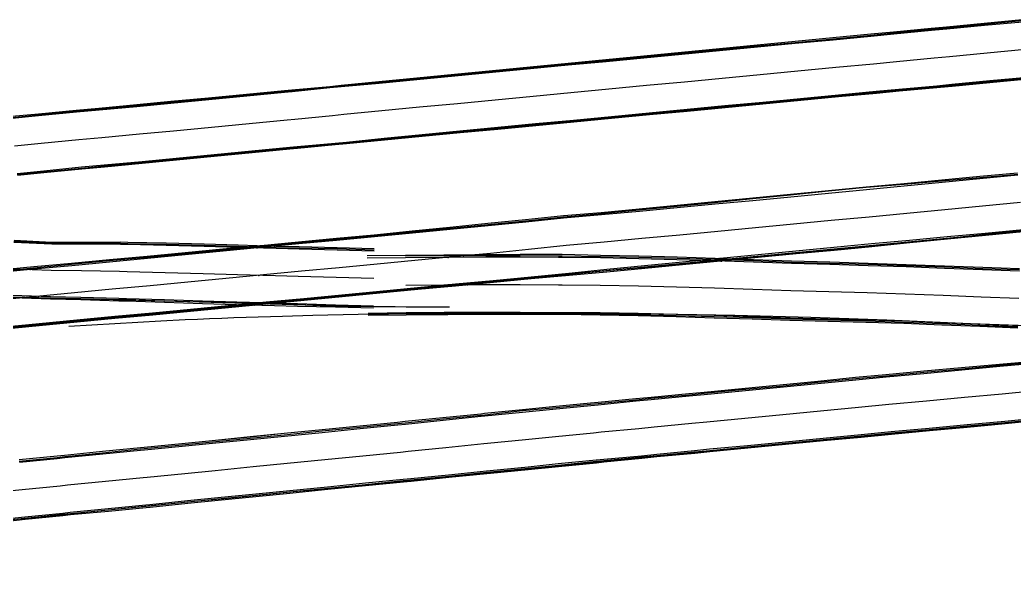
# Model space of a CAD drawing. Header units: metres. Extents: x 263353.8 to 263441.3, y 151065.1 to 151095.4.
# Drawn here: x 263389.59 to 263415.75, y 151066.74 to 151081.23 of the extents above; entities that cross this region are included whole.
import ezdxf

# ---------------------------------------------------------------- set-up
doc = ezdxf.new("R2010")
doc.units = ezdxf.units.M
for name, color, linetype in [('_BRK_INT', 1, 'Continuous'), ('_HARC', 251, 'Continuous'), ('_HTAN', 251, 'Continuous'), ('LIEDGE', 12, 'Continuous'), ('LIRAIL', 12, 'Continuous'), ('LOEDGE', 12, 'Continuous'), ('LORAIL', 12, 'Continuous'), ('LTOP', 12, 'Continuous'), ('RCL', 12, 'Continuous'), ('RIEDGE', 92, 'Continuous'), ('RIRAIL', 92, 'Continuous'), ('ROEDGE', 92, 'Continuous'), ('RORAIL', 92, 'Continuous'), ('RTOP', 92, 'Continuous')]:
    doc.layers.add(name, color=color, linetype=linetype)

msp = doc.modelspace()

# ---------------------------------------------------------------- linework, layer by layer
at = {"layer": '_BRK_INT'}
for p in [(263395.433, 151075.238, 256.324), (263395.434, 151075.238, 256.324), (263395.612, 151075.233, 256.324), (263395.627, 151075.256, 256.331), (263395.628, 151075.256, 256.331), (263395.798, 151075.251, 256.33), (263395.83, 151075.227, 256.324), (263395.831, 151075.227, 256.324), (263395.91, 151075.283, 256.33), (263395.911, 151075.283, 256.327), (263395.911, 151075.283, 256.33), (263395.912, 151075.283, 256.327), (263396.009, 151075.244, 256.33), (263396.01, 151075.244, 256.33), (263396.079, 151075.277, 256.327), (263396.079, 151075.277, 256.329), (263396.289, 151075.271, 256.327), (263396.289, 151075.271, 256.328), (263396.289, 151075.271, 256.328), (263396.29, 151075.271, 256.327), (263396.297, 151075.27, 256.328), (263401.567, 151075.045, 256.335), (263401.569, 151075.045, 256.33), (263400.861, 151074.978, 256.321), (263400.862, 151074.978, 256.335), (263401.265, 151075.017, 256.335), (263407.487, 151074.897, 256.323), (263407.488, 151074.897, 256.323), (263407.488, 151074.897, 256.336), (263407.489, 151074.897, 256.336), (263407.747, 151074.922, 256.336), (263407.747, 151074.922, 256.336), (263407.862, 151074.886, 256.323), (263407.862, 151074.886, 256.336), (263407.987, 151074.945, 256.336), (263407.988, 151074.945, 256.323), (263407.988, 151074.945, 256.336), (263407.989, 151074.945, 256.323), (263408.045, 151074.88, 256.323), (263408.046, 151074.88, 256.323), (263408.119, 151074.91, 256.337), (263408.298, 151074.904, 256.337), (263408.357, 151074.932, 256.337), (263408.358, 151074.932, 256.323), (263408.53, 151074.926, 256.324), (263408.53, 151074.926, 256.337), (263408.71, 151074.92, 256.331), (263389.624, 151074.663, 256.342), (263389.867, 151074.655, 256.343), (263389.868, 151074.655, 256.343), (263395.882, 151074.505, 256.33), (263401.111, 151074.252, 256.333), (263401.363, 151074.253, 256.334), (263401.364, 151074.253, 256.334), (263400.863, 151074.251, 256.332), (263400.864, 151074.251, 256.332), (263389.784, 151073.923, 256.35), (263390.082, 151073.952, 256.338), (263390.082, 151073.952, 256.35), (263395.705, 151073.762, 256.336), (263395.706, 151073.762, 256.336), (263395.933, 151073.783, 256.336), (263395.934, 151073.783, 256.325), (263395.934, 151073.783, 256.336), (263395.935, 151073.783, 256.325), (263395.956, 151073.755, 256.336), (263396.114, 151073.751, 256.336), (263396.115, 151073.751, 256.336), (263396.175, 151073.777, 256.335), (263396.176, 151073.777, 256.326), (263396.331, 151073.772, 256.335), (263396.332, 151073.772, 256.326), (263396.332, 151073.772, 256.335), (263396.333, 151073.772, 256.326), (263395.356, 151073.729, 256.322), (263395.357, 151073.729, 256.322), (263395.357, 151073.729, 256.337), (263395.358, 151073.729, 256.337), (263395.607, 151073.722, 256.336), (263395.607, 151073.721, 256.324), (263395.759, 151073.717, 256.325), (263395.759, 151073.717, 256.325), (263395.759, 151073.717, 256.336), (263395.76, 151073.717, 256.336)]:
    msp.add_point(p, dxfattribs=at)
at = {"layer": '_HARC'}
for points in [[(263393.383, 151073.824, 256.342), (263392.384, 151073.851, 256.343), (263391.384, 151073.879, 256.343), (263390.385, 151073.906, 256.344), (263389.385, 151073.934, 256.344), (263388.385, 151073.962, 256.345), (263387.386, 151073.991, 256.345), (263386.386, 151074.019, 256.346), (263385.387, 151074.048, 256.346), (263384.387, 151074.077, 256.347), (263383.387, 151074.106, 256.347), (263382.388, 151074.135, 256.348), (263381.388, 151074.165, 256.348), (263379.956, 151074.208, 256.349)], [(263400.487, 151073.499, 256.34), (263400.089, 151073.496, 256.34), (263399.69, 151073.492, 256.34), (263399.292, 151073.487, 256.34), (263398.893, 151073.481, 256.34), (263398.495, 151073.474, 256.34), (263398.096, 151073.466, 256.339), (263397.698, 151073.458, 256.339), (263397.3, 151073.448, 256.339), (263396.503, 151073.426, 256.339)], [(263400.893, 151073.668, 256.339), (263400.608, 151073.668, 256.339), (263400.323, 151073.669, 256.338), (263400.039, 151073.67, 256.338), (263399.754, 151073.671, 256.338), (263399.469, 151073.673, 256.338), (263399.184, 151073.676, 256.337), (263398.899, 151073.679, 256.337), (263398.614, 151073.682, 256.337), (263398.329, 151073.686, 256.336), (263398.044, 151073.69, 256.336)], [(263402.984, 151073.508, 256.347), (263402.735, 151073.508, 256.346), (263402.485, 151073.508, 256.346), (263402.235, 151073.508, 256.345), (263401.985, 151073.508, 256.344), (263401.736, 151073.507, 256.344), (263401.486, 151073.506, 256.343), (263401.236, 151073.505, 256.342), (263400.986, 151073.503, 256.341), (263400.487, 151073.499, 256.34)], [(263415.392, 151073.191, 256.346), (263414.394, 151073.239, 256.346), (263413.395, 151073.283, 256.346), (263412.395, 151073.323, 256.346), (263411.396, 151073.359, 256.346), (263410.396, 151073.391, 256.347), (263409.397, 151073.419, 256.347), (263408.397, 151073.444, 256.347), (263407.397, 151073.464, 256.347), (263406.398, 151073.481, 256.347), (263405.398, 151073.493, 256.347), (263404.398, 151073.502, 256.347), (263402.984, 151073.508, 256.347)], [(263396.503, 151073.426, 256.339), (263396.183, 151073.416, 256.34), (263395.863, 151073.406, 256.341), (263395.543, 151073.395, 256.342), (263395.223, 151073.383, 256.343), (263394.903, 151073.371, 256.344), (263394.583, 151073.358, 256.345), (263394.263, 151073.344, 256.346), (263393.943, 151073.33, 256.347), (263393.303, 151073.3, 256.349)], [(263425.657, 151072.878, 256.338), (263424.658, 151072.911, 256.339), (263423.659, 151072.943, 256.339), (263422.659, 151072.974, 256.34), (263421.66, 151073.005, 256.341), (263420.66, 151073.036, 256.342), (263419.66, 151073.066, 256.343), (263418.661, 151073.096, 256.343), (263417.661, 151073.126, 256.344), (263416.662, 151073.155, 256.345), (263415.392, 151073.191, 256.346)], [(263416.848, 151070.744, 256.351), (263416.106, 151070.675, 256.35), (263415.364, 151070.606, 256.349), (263414.621, 151070.536, 256.348), (263413.879, 151070.466, 256.347), (263413.136, 151070.396, 256.347), (263412.394, 151070.326, 256.346), (263411.652, 151070.255, 256.345), (263410.909, 151070.184, 256.344), (263410.167, 151070.113, 256.343), (263409.425, 151070.042, 256.342)], [(263399.424, 151069.056, 256.35), (263398.551, 151068.972, 256.35), (263397.677, 151068.888, 256.35), (263396.803, 151068.803, 256.349), (263395.929, 151068.719, 256.349), (263395.055, 151068.633, 256.349), (263394.182, 151068.548, 256.349), (263393.308, 151068.463, 256.349), (263392.434, 151068.377, 256.348), (263391.561, 151068.29, 256.348), (263390.687, 151068.204, 256.348)]]:
    msp.add_polyline3d(points, dxfattribs=at)
at = {"layer": '_HTAN'}
for p, q in [((263441.305, 151078.087, 256.324), (263413.413, 151075.421, 256.329)), ((263413.413, 151075.421, 256.329), (263390.217, 151073.219, 256.356)), ((263398.044, 151073.69, 256.336), (263393.383, 151073.824, 256.342)), ((263390.217, 151073.219, 256.356), (263373.844, 151071.66, 256.361)), ((263393.303, 151073.3, 256.349), (263390.877, 151073.162, 256.349)), ((263409.425, 151070.042, 256.342), (263399.424, 151069.056, 256.35)), ((263390.687, 151068.204, 256.348), (263376.364, 151066.744, 256.337))]:
    msp.add_line(p, q, dxfattribs=at)
at = {"layer": 'LIEDGE'}
for points in [[(263416.103, 151079.718, 256.356), (263415.108, 151079.623, 256.357), (263414.112, 151079.527, 256.358), (263413.714, 151079.489, 256.359), (263412.718, 151079.398, 256.36), (263412.121, 151079.343, 256.361), (263411.125, 151079.248, 256.361), (263410.13, 151079.154, 256.361), (263409.134, 151079.059, 256.361), (263408.139, 151078.964, 256.361), (263407.143, 151078.869, 256.36), (263406.148, 151078.775, 256.36), (263405.152, 151078.68, 256.36), (263404.157, 151078.585, 256.36), (263403.161, 151078.49, 256.36), (263402.166, 151078.396, 256.36), (263401.17, 151078.301, 256.359), (263400.175, 151078.206, 256.359), (263399.18, 151078.106, 256.36), (263398.185, 151078.006, 256.359), (263397.886, 151077.976, 256.359), (263396.89, 151077.887, 256.362), (263396.691, 151077.869, 256.362), (263395.696, 151077.773, 256.364), (263394.7, 151077.677, 256.366), (263393.705, 151077.581, 256.368), (263392.809, 151077.495, 256.37), (263391.813, 151077.404, 256.363), (263391.216, 151077.35, 256.359), (263390.221, 151077.25, 256.357), (263389.524, 151077.18, 256.355)], [(263415.981, 151075.701, 256.325), (263414.985, 151075.611, 256.321), (263413.989, 151075.517, 256.304), (263412.994, 151075.424, 256.288), (263411.998, 151075.331, 256.271), (263411.002, 151075.236, 256.267), (263410.007, 151075.14, 256.265), (263409.012, 151075.044, 256.263), (263408.016, 151074.948, 256.261), (263407.021, 151074.852, 256.26), (263406.025, 151074.756, 256.258), (263405.03, 151074.659, 256.256), (263404.035, 151074.558, 256.256), (263403.04, 151074.46, 256.302), (263402.045, 151074.363, 256.329), (263401.049, 151074.269, 256.328), (263400.054, 151074.174, 256.327), (263399.058, 151074.08, 256.327), (263398.063, 151073.985, 256.325), (263397.067, 151073.891, 256.322), (263396.072, 151073.796, 256.319), (263395.076, 151073.702, 256.317), (263394.081, 151073.608, 256.314), (263393.085, 151073.513, 256.311), (263392.089, 151073.419, 256.309), (263391.094, 151073.325, 256.306), (263390.098, 151073.23, 256.303), (263389.103, 151073.136, 256.3)], [(263398.894, 151073.696, 256.327), (263397.894, 151073.722, 256.32), (263396.895, 151073.754, 256.324), (263396.295, 151073.773, 256.326), (263395.296, 151073.801, 256.323), (263394.396, 151073.826, 256.319), (263393.396, 151073.857, 256.325), (263392.397, 151073.887, 256.33), (263392.197, 151073.893, 256.33), (263391.197, 151073.921, 256.335), (263390.398, 151073.943, 256.339), (263389.398, 151073.971, 256.337)], [(263415.849, 151073.182, 256.332), (263414.85, 151073.217, 256.328), (263413.851, 151073.259, 256.324), (263412.852, 151073.297, 256.32), (263411.852, 151073.327, 256.321), (263410.852, 151073.353, 256.321), (263409.853, 151073.376, 256.322), (263408.854, 151073.412, 256.323), (263407.854, 151073.444, 256.324), (263406.854, 151073.472, 256.325), (263405.855, 151073.497, 256.325), (263404.855, 151073.517, 256.326), (263403.855, 151073.52, 256.332), (263403.755, 151073.52, 256.333), (263402.755, 151073.525, 256.333), (263401.855, 151073.528, 256.33), (263400.855, 151073.524, 256.329), (263400.754, 151073.523, 256.329), (263399.754, 151073.514, 256.328)], [(263416.3, 151070.732, 256.34), (263415.503, 151070.658, 256.337), (263414.508, 151070.566, 256.335), (263413.512, 151070.475, 256.333), (263412.516, 151070.382, 256.331), (263411.719, 151070.308, 256.329), (263410.724, 151070.211, 256.332), (263409.729, 151070.113, 256.334), (263408.733, 151070.019, 256.336), (263407.738, 151069.925, 256.337), (263407.339, 151069.887, 256.338), (263406.345, 151069.785, 256.34), (263405.947, 151069.744, 256.34), (263404.95, 151069.657, 256.321), (263404.751, 151069.64, 256.317), (263403.756, 151069.539, 256.33), (263402.96, 151069.459, 256.34), (263401.966, 151069.357, 256.343), (263401.866, 151069.347, 256.343), (263400.871, 151069.248, 256.34), (263399.876, 151069.149, 256.336), (263399.677, 151069.129, 256.335), (263398.682, 151069.03, 256.338), (263397.687, 151068.931, 256.34), (263396.691, 151068.834, 256.334), (263395.796, 151068.746, 256.329), (263394.801, 151068.647, 256.336), (263394.005, 151068.567, 256.341), (263393.01, 151068.466, 256.343), (263392.91, 151068.456, 256.343), (263391.915, 151068.357, 256.343), (263390.92, 151068.258, 256.342), (263390.721, 151068.238, 256.342), (263389.726, 151068.14, 256.336), (263389.029, 151068.071, 256.332)]]:
    msp.add_polyline3d(points, dxfattribs=at)
at = {"layer": 'LIRAIL', "lineweight": -3}
for points in [[(263416.103, 151079.718, 256.367), (263415.108, 151079.623, 256.367), (263414.112, 151079.527, 256.368), (263413.714, 151079.489, 256.368), (263412.718, 151079.398, 256.372), (263412.121, 151079.343, 256.375), (263411.125, 151079.248, 256.374), (263410.13, 151079.154, 256.373), (263409.134, 151079.059, 256.373), (263408.139, 151078.964, 256.372), (263407.143, 151078.869, 256.372), (263406.148, 151078.775, 256.371), (263405.152, 151078.68, 256.371), (263404.157, 151078.585, 256.37), (263403.161, 151078.49, 256.369), (263402.166, 151078.395, 256.369), (263401.17, 151078.301, 256.368), (263400.175, 151078.206, 256.368), (263399.18, 151078.106, 256.37), (263398.185, 151078.006, 256.372), (263397.886, 151077.976, 256.372), (263396.89, 151077.886, 256.369), (263396.691, 151077.869, 256.368), (263395.696, 151077.773, 256.368), (263394.7, 151077.677, 256.367), (263393.705, 151077.581, 256.367), (263392.809, 151077.495, 256.367), (263391.813, 151077.404, 256.366), (263391.216, 151077.35, 256.366), (263390.221, 151077.25, 256.365), (263389.524, 151077.18, 256.363)], [(263415.981, 151075.701, 256.333), (263414.985, 151075.611, 256.334), (263413.989, 151075.517, 256.317), (263412.994, 151075.424, 256.3), (263411.998, 151075.331, 256.283), (263411.002, 151075.236, 256.286), (263410.007, 151075.14, 256.294), (263409.012, 151075.044, 256.302), (263408.016, 151074.948, 256.309), (263407.021, 151074.852, 256.317), (263406.025, 151074.756, 256.325), (263405.03, 151074.659, 256.322), (263404.035, 151074.558, 256.276), (263403.04, 151074.46, 256.313), (263402.045, 151074.363, 256.336), (263401.049, 151074.269, 256.335), (263400.054, 151074.174, 256.335), (263399.058, 151074.079, 256.334), (263398.063, 151073.985, 256.333), (263397.067, 151073.891, 256.33), (263396.072, 151073.796, 256.328), (263395.076, 151073.702, 256.325), (263394.081, 151073.608, 256.322), (263393.085, 151073.513, 256.32), (263392.089, 151073.419, 256.317), (263391.094, 151073.325, 256.314), (263390.098, 151073.23, 256.312), (263389.103, 151073.136, 256.308)], [(263398.894, 151073.696, 256.332), (263397.894, 151073.722, 256.33), (263396.895, 151073.754, 256.333), (263396.295, 151073.773, 256.335), (263395.296, 151073.801, 256.337), (263394.396, 151073.826, 256.338), (263393.396, 151073.857, 256.342), (263392.397, 151073.887, 256.346), (263392.197, 151073.893, 256.346), (263391.197, 151073.921, 256.349), (263390.398, 151073.943, 256.351), (263389.398, 151073.971, 256.349)], [(263415.849, 151073.182, 256.35), (263414.85, 151073.217, 256.348), (263413.851, 151073.259, 256.345), (263412.852, 151073.297, 256.342), (263411.852, 151073.327, 256.345), (263410.852, 151073.353, 256.348), (263409.853, 151073.376, 256.351), (263408.854, 151073.412, 256.348), (263407.854, 151073.444, 256.345), (263406.854, 151073.472, 256.342), (263405.855, 151073.497, 256.339), (263404.855, 151073.517, 256.336), (263403.855, 151073.519, 256.341), (263403.755, 151073.519, 256.341), (263402.755, 151073.525, 256.341), (263401.855, 151073.527, 256.339), (263400.855, 151073.524, 256.333), (263400.754, 151073.523, 256.332), (263399.754, 151073.514, 256.331), (263398.754, 151073.5, 256.331)], [(263416.3, 151070.732, 256.344), (263415.503, 151070.658, 256.341), (263414.508, 151070.566, 256.341), (263413.512, 151070.474, 256.341), (263412.516, 151070.382, 256.34), (263411.719, 151070.308, 256.34), (263410.724, 151070.211, 256.341), (263409.729, 151070.113, 256.342), (263408.733, 151070.019, 256.343), (263407.738, 151069.925, 256.344), (263407.339, 151069.887, 256.344), (263406.345, 151069.784, 256.344), (263405.947, 151069.743, 256.344), (263404.95, 151069.657, 256.342), (263404.751, 151069.639, 256.342), (263403.756, 151069.539, 256.345), (263402.96, 151069.459, 256.347), (263401.966, 151069.357, 256.348), (263401.866, 151069.347, 256.348), (263400.871, 151069.248, 256.348), (263399.876, 151069.149, 256.349), (263399.677, 151069.129, 256.349), (263398.682, 151069.03, 256.35), (263397.687, 151068.931, 256.351), (263396.691, 151068.834, 256.352), (263395.796, 151068.746, 256.352), (263394.801, 151068.647, 256.352), (263394.005, 151068.567, 256.351), (263393.01, 151068.466, 256.35), (263392.91, 151068.456, 256.35), (263391.915, 151068.357, 256.35), (263390.92, 151068.258, 256.35), (263390.721, 151068.238, 256.349), (263389.726, 151068.14, 256.349), (263389.029, 151068.071, 256.349)]]:
    msp.add_polyline3d(points, dxfattribs=at)
at = {"layer": 'LOEDGE'}
for points in [[(263416.108, 151079.671, 256.359), (263415.112, 151079.576, 256.361), (263414.117, 151079.481, 256.364), (263413.718, 151079.443, 256.365), (263412.723, 151079.351, 256.366), (263412.125, 151079.296, 256.367), (263411.13, 151079.201, 256.367), (263410.134, 151079.107, 256.366), (263409.139, 151079.012, 256.366), (263408.143, 151078.917, 256.365), (263407.148, 151078.822, 256.365), (263406.152, 151078.727, 256.364), (263405.157, 151078.632, 256.364), (263404.161, 151078.538, 256.363), (263403.166, 151078.443, 256.362), (263402.17, 151078.348, 256.362), (263401.175, 151078.253, 256.361), (263400.179, 151078.158, 256.361), (263399.184, 151078.062, 256.363), (263398.189, 151077.966, 256.364), (263397.89, 151077.937, 256.365), (263396.894, 151077.843, 256.367), (263396.695, 151077.824, 256.368), (263395.7, 151077.728, 256.367), (263394.704, 151077.632, 256.367), (263393.709, 151077.537, 256.366), (263392.813, 151077.45, 256.366), (263391.818, 151077.355, 256.365), (263391.221, 151077.298, 256.364), (263390.225, 151077.202, 256.361), (263389.528, 151077.135, 256.359)], [(263415.986, 151075.65, 256.331), (263414.99, 151075.554, 256.328), (263413.995, 151075.455, 256.305), (263413, 151075.357, 256.283), (263412.005, 151075.259, 256.262), (263411.009, 151075.163, 256.261), (263410.014, 151075.068, 256.266), (263409.018, 151074.973, 256.271), (263408.023, 151074.878, 256.275), (263407.027, 151074.783, 256.28), (263406.032, 151074.688, 256.285), (263405.036, 151074.593, 256.289), (263404.041, 151074.498, 256.288), (263403.045, 151074.409, 256.312), (263402.049, 151074.319, 256.326), (263401.054, 151074.224, 256.324), (263400.058, 151074.129, 256.323), (263399.063, 151074.034, 256.321), (263398.067, 151073.939, 256.318), (263397.072, 151073.843, 256.315), (263396.076, 151073.748, 256.311), (263395.081, 151073.652, 256.307), (263394.085, 151073.556, 256.304), (263393.09, 151073.461, 256.3), (263392.095, 151073.365, 256.296), (263391.099, 151073.27, 256.292), (263390.104, 151073.174, 256.289), (263389.108, 151073.078, 256.284)], [(263398.893, 151073.64, 256.322), (263397.893, 151073.663, 256.313), (263396.893, 151073.687, 256.323), (263396.293, 151073.702, 256.329), (263395.294, 151073.73, 256.322), (263394.394, 151073.756, 256.315), (263393.394, 151073.79, 256.32), (263392.395, 151073.823, 256.325), (263392.195, 151073.829, 256.326), (263391.196, 151073.858, 256.333), (263390.396, 151073.881, 256.339), (263389.396, 151073.91, 256.336)], [(263415.848, 151073.118, 256.334), (263414.847, 151073.154, 256.332), (263413.848, 151073.197, 256.329), (263412.849, 151073.235, 256.326), (263411.85, 151073.265, 256.316), (263410.85, 151073.29, 256.305), (263409.851, 151073.312, 256.294), (263408.852, 151073.349, 256.3), (263407.853, 151073.382, 256.306), (263406.853, 151073.411, 256.312), (263405.854, 151073.437, 256.317), (263404.854, 151073.458, 256.323), (263403.854, 151073.47, 256.322), (263403.755, 151073.471, 256.321), (263402.755, 151073.475, 256.324), (263401.855, 151073.475, 256.325), (263400.855, 151073.467, 256.319), (263400.755, 151073.466, 256.319), (263399.755, 151073.458, 256.318), (263398.755, 151073.444, 256.317)], [(263416.306, 151070.671, 256.344), (263415.509, 151070.595, 256.342), (263414.514, 151070.502, 256.341), (263413.518, 151070.409, 256.341), (263412.522, 151070.315, 256.341), (263411.726, 151070.24, 256.341), (263410.73, 151070.145, 256.339), (263409.735, 151070.049, 256.338), (263408.74, 151069.953, 256.34), (263407.744, 151069.856, 256.342), (263407.346, 151069.817, 256.344), (263406.351, 151069.724, 256.345), (263405.952, 151069.687, 256.345), (263404.958, 151069.584, 256.323), (263404.759, 151069.563, 256.318), (263403.764, 151069.465, 256.33), (263402.967, 151069.387, 256.34), (263401.972, 151069.289, 256.345), (263401.873, 151069.279, 256.345), (263400.878, 151069.179, 256.345), (263399.883, 151069.079, 256.344), (263399.684, 151069.059, 256.344), (263398.688, 151068.961, 256.345), (263397.693, 151068.864, 256.346), (263396.698, 151068.764, 256.346), (263395.803, 151068.673, 256.347), (263394.808, 151068.574, 256.338), (263394.012, 151068.494, 256.33), (263393.017, 151068.394, 256.344), (263392.917, 151068.384, 256.345), (263391.922, 151068.29, 256.347), (263390.926, 151068.196, 256.349), (263390.727, 151068.177, 256.35), (263389.733, 151068.074, 256.352), (263389.036, 151068.001, 256.354)]]:
    msp.add_polyline3d(points, dxfattribs=at)
at = {"layer": 'LORAIL'}
for points in [[(263416.108, 151079.671, 256.367), (263415.112, 151079.576, 256.367), (263414.117, 151079.481, 256.368), (263413.718, 151079.443, 256.368), (263412.723, 151079.352, 256.372), (263412.125, 151079.296, 256.375), (263411.13, 151079.202, 256.374), (263410.134, 151079.107, 256.373), (263409.139, 151079.012, 256.373), (263408.143, 151078.917, 256.372), (263407.148, 151078.822, 256.372), (263406.152, 151078.727, 256.371), (263405.157, 151078.633, 256.371), (263404.161, 151078.538, 256.37), (263403.166, 151078.443, 256.369), (263402.17, 151078.348, 256.369), (263401.175, 151078.253, 256.368), (263400.179, 151078.158, 256.368), (263399.184, 151078.062, 256.37), (263398.189, 151077.966, 256.372), (263397.89, 151077.937, 256.372), (263396.894, 151077.843, 256.369), (263396.695, 151077.824, 256.368), (263395.7, 151077.728, 256.368), (263394.704, 151077.633, 256.367), (263393.709, 151077.537, 256.367), (263392.813, 151077.451, 256.367), (263391.818, 151077.355, 256.366), (263391.221, 151077.298, 256.366), (263390.225, 151077.202, 256.365), (263389.528, 151077.135, 256.363)], [(263415.986, 151075.65, 256.333), (263414.99, 151075.554, 256.334), (263413.995, 151075.455, 256.317), (263413, 151075.357, 256.3), (263412.005, 151075.259, 256.283), (263411.009, 151075.163, 256.286), (263410.014, 151075.068, 256.294), (263409.018, 151074.973, 256.302), (263408.023, 151074.878, 256.309), (263407.027, 151074.783, 256.317), (263406.032, 151074.688, 256.325), (263405.036, 151074.593, 256.322), (263404.041, 151074.498, 256.276), (263403.045, 151074.41, 256.313), (263402.049, 151074.319, 256.336), (263401.054, 151074.224, 256.335), (263400.058, 151074.129, 256.335), (263399.063, 151074.034, 256.334), (263398.067, 151073.939, 256.333), (263397.072, 151073.843, 256.33), (263396.076, 151073.748, 256.328), (263395.081, 151073.652, 256.325), (263394.085, 151073.557, 256.322), (263393.09, 151073.461, 256.32), (263392.095, 151073.365, 256.317), (263391.099, 151073.27, 256.314), (263390.104, 151073.174, 256.312), (263389.108, 151073.078, 256.308)], [(263398.893, 151073.64, 256.332), (263397.893, 151073.663, 256.33), (263396.893, 151073.687, 256.333), (263396.293, 151073.702, 256.335), (263395.294, 151073.73, 256.337), (263394.394, 151073.756, 256.338), (263393.394, 151073.79, 256.342), (263392.395, 151073.823, 256.346), (263392.195, 151073.829, 256.346), (263391.196, 151073.858, 256.349), (263390.396, 151073.881, 256.351), (263389.396, 151073.911, 256.349)], [(263415.848, 151073.119, 256.35), (263414.847, 151073.155, 256.348), (263413.848, 151073.197, 256.345), (263412.849, 151073.235, 256.342), (263411.85, 151073.265, 256.345), (263410.85, 151073.29, 256.348), (263409.851, 151073.312, 256.351), (263408.852, 151073.349, 256.348), (263407.853, 151073.382, 256.345), (263406.853, 151073.411, 256.342), (263405.854, 151073.437, 256.339), (263404.854, 151073.458, 256.336), (263403.854, 151073.47, 256.341), (263403.755, 151073.471, 256.341), (263402.755, 151073.475, 256.341), (263401.855, 151073.475, 256.339), (263400.855, 151073.468, 256.333), (263400.755, 151073.467, 256.332), (263399.755, 151073.458, 256.331), (263398.755, 151073.444, 256.331)], [(263416.306, 151070.671, 256.344), (263415.509, 151070.595, 256.341), (263414.514, 151070.503, 256.341), (263413.518, 151070.409, 256.341), (263412.522, 151070.315, 256.34), (263411.726, 151070.24, 256.34), (263410.73, 151070.145, 256.341), (263409.735, 151070.049, 256.342), (263408.74, 151069.953, 256.343), (263407.744, 151069.856, 256.344), (263407.346, 151069.817, 256.344), (263406.351, 151069.724, 256.344), (263405.952, 151069.687, 256.344), (263404.958, 151069.584, 256.342), (263404.759, 151069.563, 256.342), (263403.764, 151069.465, 256.345), (263402.967, 151069.387, 256.347), (263401.972, 151069.289, 256.348), (263401.873, 151069.279, 256.348), (263400.878, 151069.179, 256.348), (263399.883, 151069.079, 256.349), (263399.684, 151069.059, 256.349), (263398.688, 151068.962, 256.35), (263397.693, 151068.864, 256.351), (263396.698, 151068.764, 256.352), (263395.803, 151068.673, 256.352), (263394.808, 151068.574, 256.352), (263394.012, 151068.494, 256.351), (263393.017, 151068.394, 256.35), (263392.917, 151068.384, 256.35), (263391.922, 151068.29, 256.35), (263390.926, 151068.196, 256.35), (263390.727, 151068.178, 256.349), (263389.733, 151068.074, 256.349), (263389.036, 151068.001, 256.349)]]:
    msp.add_polyline3d(points, dxfattribs=at)
at = {"layer": 'LTOP'}
for points in [[(263416.106, 151079.693, 256.367), (263415.11, 151079.598, 256.367), (263414.115, 151079.502, 256.368), (263413.716, 151079.464, 256.368), (263412.721, 151079.373, 256.372), (263412.123, 151079.318, 256.375), (263411.128, 151079.223, 256.374), (263410.132, 151079.128, 256.373), (263409.137, 151079.033, 256.373), (263408.141, 151078.938, 256.372), (263407.146, 151078.843, 256.372), (263406.15, 151078.749, 256.371), (263405.155, 151078.654, 256.371), (263404.159, 151078.559, 256.37), (263403.164, 151078.464, 256.369), (263402.168, 151078.369, 256.369), (263401.173, 151078.274, 256.368), (263400.177, 151078.179, 256.368), (263399.182, 151078.081, 256.37), (263398.187, 151077.984, 256.372), (263397.888, 151077.955, 256.372), (263396.893, 151077.86, 256.369), (263396.694, 151077.841, 256.368), (263395.698, 151077.746, 256.368), (263394.703, 151077.652, 256.367), (263393.707, 151077.557, 256.367), (263392.811, 151077.472, 256.367), (263391.816, 151077.377, 256.366), (263391.218, 151077.32, 256.366), (263390.223, 151077.224, 256.365), (263389.526, 151077.156, 256.363)], [(263415.983, 151075.674, 256.333), (263414.988, 151075.58, 256.334), (263413.993, 151075.478, 256.317), (263412.998, 151075.376, 256.3), (263412.003, 151075.275, 256.283), (263411.008, 151075.18, 256.286), (263410.012, 151075.087, 256.294), (263409.016, 151074.994, 256.302), (263408.021, 151074.901, 256.309), (263407.025, 151074.808, 256.317), (263406.029, 151074.715, 256.325), (263405.034, 151074.622, 256.322), (263404.038, 151074.529, 256.276), (263403.042, 151074.436, 256.313), (263402.047, 151074.342, 256.336), (263401.051, 151074.246, 256.335), (263400.056, 151074.151, 256.335), (263399.06, 151074.056, 256.334), (263398.065, 151073.96, 256.333), (263397.07, 151073.863, 256.33), (263396.074, 151073.767, 256.328), (263395.079, 151073.67, 256.325), (263394.084, 151073.574, 256.322), (263393.088, 151073.477, 256.32), (263392.093, 151073.381, 256.317), (263391.098, 151073.284, 256.314), (263390.102, 151073.188, 256.312), (263389.107, 151073.091, 256.308)], [(263398.893, 151073.674, 256.332), (263397.893, 151073.689, 256.33), (263396.894, 151073.725, 256.333), (263396.294, 151073.747, 256.335), (263395.295, 151073.772, 256.337), (263394.395, 151073.795, 256.338), (263393.396, 151073.826, 256.342), (263392.396, 151073.857, 256.346), (263392.196, 151073.863, 256.346), (263391.196, 151073.886, 256.349), (263390.397, 151073.905, 256.351), (263389.397, 151073.935, 256.349)], [(263415.848, 151073.151, 256.35), (263414.849, 151073.187, 256.348), (263413.85, 151073.229, 256.345), (263412.85, 151073.266, 256.342), (263411.851, 151073.298, 256.345), (263410.852, 151073.326, 256.348), (263409.852, 151073.351, 256.351), (263408.853, 151073.385, 256.348), (263407.853, 151073.416, 256.345), (263406.854, 151073.443, 256.342), (263405.854, 151073.466, 256.339), (263404.855, 151073.485, 256.336), (263403.855, 151073.491, 256.341), (263403.755, 151073.491, 256.341), (263402.755, 151073.5, 256.341), (263401.855, 151073.505, 256.339), (263400.855, 151073.495, 256.333), (263400.755, 151073.493, 256.332), (263399.755, 151073.484, 256.331)], [(263416.303, 151070.701, 256.344), (263415.506, 151070.626, 256.341), (263414.511, 151070.533, 256.341), (263413.515, 151070.44, 256.341), (263412.519, 151070.347, 256.34), (263411.723, 151070.272, 256.34), (263410.728, 151070.175, 256.341), (263409.732, 151070.078, 256.342), (263408.737, 151069.983, 256.343), (263407.741, 151069.887, 256.344), (263407.343, 151069.848, 256.344), (263406.348, 151069.752, 256.344), (263405.95, 151069.714, 256.344), (263404.954, 151069.62, 256.342), (263404.755, 151069.601, 256.342), (263403.76, 151069.502, 256.345), (263402.964, 151069.423, 256.347), (263401.969, 151069.321, 256.348), (263401.87, 151069.311, 256.348), (263400.874, 151069.212, 256.348), (263399.879, 151069.114, 256.349), (263399.68, 151069.094, 256.349), (263398.685, 151068.994, 256.35), (263397.69, 151068.894, 256.351), (263396.695, 151068.797, 256.352), (263395.799, 151068.71, 256.352), (263394.804, 151068.61, 256.352), (263394.008, 151068.53, 256.351), (263393.013, 151068.43, 256.35), (263392.914, 151068.42, 256.35), (263391.919, 151068.322, 256.35), (263390.923, 151068.224, 256.35), (263390.724, 151068.205, 256.349), (263389.729, 151068.105, 256.349), (263389.033, 151068.036, 256.349)]]:
    msp.add_polyline3d(points, dxfattribs=at)
at = {"layer": 'RCL', "lineweight": -3}
for points in [[(263416.034, 151080.447, 256.366), (263415.038, 151080.352, 256.367), (263414.043, 151080.257, 256.368), (263413.645, 151080.219, 256.368), (263412.649, 151080.125, 256.372), (263412.052, 151080.069, 256.375), (263411.056, 151079.974, 256.374), (263410.061, 151079.879, 256.373), (263409.065, 151079.784, 256.372), (263408.07, 151079.689, 256.371), (263407.074, 151079.595, 256.371), (263406.079, 151079.5, 256.37), (263405.083, 151079.405, 256.369), (263404.088, 151079.31, 256.368), (263403.092, 151079.215, 256.368), (263402.097, 151079.12, 256.367), (263401.101, 151079.025, 256.366), (263400.106, 151078.93, 256.365), (263399.111, 151078.833, 256.365), (263398.116, 151078.736, 256.365), (263397.817, 151078.707, 256.365), (263396.822, 151078.612, 256.368), (263396.623, 151078.593, 256.368), (263395.627, 151078.497, 256.366), (263394.632, 151078.401, 256.364), (263393.637, 151078.305, 256.361), (263392.741, 151078.218, 256.359), (263391.745, 151078.129, 256.361), (263391.147, 151078.075, 256.362), (263390.152, 151077.977, 256.363), (263389.455, 151077.909, 256.363)], [(263415.912, 151076.42, 256.332), (263414.916, 151076.327, 256.331), (263413.921, 151076.231, 256.32), (263412.926, 151076.135, 256.309), (263411.931, 151076.04, 256.299), (263410.935, 151075.945, 256.301), (263409.94, 151075.85, 256.306), (263408.944, 151075.756, 256.311), (263407.949, 151075.661, 256.316), (263406.953, 151075.566, 256.321), (263405.958, 151075.471, 256.326), (263404.962, 151075.377, 256.321), (263403.966, 151075.287, 256.276), (263402.971, 151075.184, 256.313), (263401.976, 151075.084, 256.334), (263400.981, 151074.99, 256.334), (263399.985, 151074.895, 256.334), (263398.99, 151074.801, 256.334), (263397.994, 151074.706, 256.332), (263396.999, 151074.611, 256.33), (263396.003, 151074.516, 256.327), (263395.008, 151074.422, 256.325), (263394.012, 151074.327, 256.322), (263393.017, 151074.232, 256.32), (263392.021, 151074.137, 256.317), (263391.026, 151074.042, 256.314), (263390.03, 151073.947, 256.312), (263389.035, 151073.852, 256.308)], [(263398.902, 151074.418, 256.332), (263397.915, 151074.445, 256.33), (263396.916, 151074.475, 256.329), (263396.316, 151074.493, 256.328), (263395.316, 151074.521, 256.332), (263394.417, 151074.546, 256.336), (263393.417, 151074.575, 256.34), (263392.416, 151074.602, 256.343), (263392.216, 151074.607, 256.344), (263391.217, 151074.623, 256.343), (263390.417, 151074.635, 256.343), (263389.418, 151074.671, 256.342)], [(263415.87, 151073.899, 256.34), (263414.884, 151073.933, 256.335), (263413.882, 151073.974, 256.33), (263412.88, 151074.011, 256.325), (263411.878, 151074.043, 256.33), (263410.876, 151074.071, 256.335), (263409.873, 151074.095, 256.34), (263408.871, 151074.132, 256.338), (263407.869, 151074.165, 256.336), (263406.866, 151074.194, 256.334), (263405.864, 151074.218, 256.333), (263404.861, 151074.239, 256.331), (263403.858, 151074.245, 256.332), (263403.758, 151074.246, 256.332), (263402.755, 151074.253, 256.335), (263401.852, 151074.255, 256.335), (263400.849, 151074.251, 256.332), (263400.749, 151074.25, 256.332), (263399.747, 151074.241, 256.331)], [(263416.233, 151071.453, 256.343), (263415.436, 151071.379, 256.341), (263414.44, 151071.287, 256.341), (263413.444, 151071.195, 256.341), (263412.448, 151071.102, 256.34), (263411.651, 151071.027, 256.34), (263410.655, 151070.931, 256.339), (263409.66, 151070.834, 256.339), (263408.662, 151070.739, 256.338), (263407.667, 151070.643, 256.338), (263407.269, 151070.605, 256.338), (263406.274, 151070.506, 256.341), (263405.876, 151070.466, 256.342), (263404.88, 151070.372, 256.339), (263404.681, 151070.354, 256.338), (263403.686, 151070.256, 256.341), (263402.89, 151070.177, 256.343), (263401.895, 151070.077, 256.346), (263401.795, 151070.067, 256.346), (263400.8, 151069.966, 256.347), (263399.805, 151069.865, 256.347), (263399.606, 151069.845, 256.347), (263398.613, 151069.746, 256.349), (263397.618, 151069.647, 256.35), (263396.622, 151069.55, 256.349), (263395.726, 151069.462, 256.348), (263394.731, 151069.362, 256.348), (263393.935, 151069.282, 256.347), (263392.939, 151069.184, 256.347), (263392.84, 151069.174, 256.347), (263391.844, 151069.076, 256.346), (263390.849, 151068.977, 256.345), (263390.65, 151068.957, 256.345), (263389.653, 151068.858, 256.346), (263388.956, 151068.789, 256.347)]]:
    msp.add_polyline3d(points, dxfattribs=at)
at = {"layer": 'RIEDGE'}
for points in [[(263415.964, 151081.175, 256.357), (263414.969, 151081.081, 256.359), (263413.973, 151080.986, 256.36), (263413.575, 151080.948, 256.361), (263412.58, 151080.852, 256.358), (263411.982, 151080.795, 256.355), (263410.987, 151080.7, 256.355), (263409.991, 151080.605, 256.354), (263408.996, 151080.51, 256.354), (263408, 151080.415, 256.353), (263407.005, 151080.32, 256.353), (263406.009, 151080.225, 256.352), (263405.014, 151080.13, 256.351), (263404.019, 151080.035, 256.351), (263403.023, 151079.94, 256.35), (263402.028, 151079.845, 256.35), (263401.032, 151079.749, 256.349), (263400.037, 151079.654, 256.349), (263399.043, 151079.56, 256.348), (263398.047, 151079.466, 256.347), (263397.748, 151079.438, 256.347), (263396.753, 151079.338, 256.356), (263396.554, 151079.318, 256.358), (263395.559, 151079.222, 256.357), (263394.564, 151079.125, 256.357), (263393.568, 151079.029, 256.356), (263392.673, 151078.942, 256.356), (263391.676, 151078.853, 256.355), (263391.079, 151078.8, 256.354), (263390.083, 151078.704, 256.353), (263389.387, 151078.638, 256.352)], [(263415.843, 151077.139, 256.323), (263414.848, 151077.042, 256.323), (263413.853, 151076.946, 256.317), (263412.858, 151076.85, 256.312), (263411.863, 151076.755, 256.307), (263410.867, 151076.66, 256.308), (263409.872, 151076.565, 256.311), (263408.876, 151076.47, 256.314), (263407.881, 151076.376, 256.316), (263406.885, 151076.281, 256.319), (263405.89, 151076.187, 256.322), (263404.894, 151076.095, 256.324), (263403.897, 151076.015, 256.325), (263402.903, 151075.907, 256.328), (263401.908, 151075.805, 256.329), (263400.912, 151075.711, 256.328), (263399.917, 151075.616, 256.327), (263398.921, 151075.522, 256.326), (263397.926, 151075.427, 256.325), (263396.93, 151075.332, 256.325), (263395.935, 151075.237, 256.325), (263394.939, 151075.141, 256.324), (263393.944, 151075.046, 256.324), (263392.949, 151074.95, 256.324), (263391.953, 151074.855, 256.323), (263390.958, 151074.759, 256.323), (263389.962, 151074.664, 256.323), (263388.966, 151074.568, 256.321)], [(263398.909, 151075.139, 256.323), (263397.936, 151075.168, 256.321), (263396.936, 151075.195, 256.323), (263396.337, 151075.212, 256.324), (263395.337, 151075.241, 256.324), (263394.437, 151075.267, 256.324), (263393.438, 151075.292, 256.329), (263392.436, 151075.316, 256.334), (263392.236, 151075.321, 256.335), (263391.236, 151075.325, 256.336), (263390.436, 151075.327, 256.337), (263389.437, 151075.37, 256.337)], [(263415.89, 151074.616, 256.321), (263414.918, 151074.649, 256.315), (263413.914, 151074.689, 256.309), (263412.909, 151074.726, 256.303), (263411.904, 151074.759, 256.31), (263410.899, 151074.789, 256.317), (263409.893, 151074.815, 256.324), (263408.888, 151074.852, 256.324), (263407.883, 151074.885, 256.323), (263406.878, 151074.915, 256.323), (263405.873, 151074.94, 256.322), (263404.867, 151074.962, 256.322), (263403.862, 151074.971, 256.307), (263403.761, 151074.972, 256.305), (263402.756, 151074.98, 256.313), (263401.85, 151074.983, 256.318), (263400.843, 151074.978, 256.321), (263400.743, 151074.977, 256.321), (263399.739, 151074.969, 256.32)], [(263416.166, 151072.174, 256.339), (263415.368, 151072.101, 256.338), (263414.372, 151072.008, 256.338), (263413.376, 151071.914, 256.337), (263412.38, 151071.821, 256.337), (263411.583, 151071.745, 256.336), (263410.586, 151071.651, 256.336), (263409.59, 151071.556, 256.336), (263408.591, 151071.459, 256.337), (263407.596, 151071.362, 256.34), (263407.198, 151071.323, 256.34), (263406.202, 151071.227, 256.339), (263405.804, 151071.189, 256.339), (263404.809, 151071.088, 256.318), (263404.61, 151071.067, 256.314), (263403.615, 151070.972, 256.316), (263402.819, 151070.895, 256.318), (263401.823, 151070.798, 256.341), (263401.724, 151070.788, 256.344), (263400.729, 151070.685, 256.343), (263399.735, 151070.581, 256.341), (263399.536, 151070.56, 256.341), (263398.544, 151070.462, 256.341), (263397.549, 151070.363, 256.34), (263396.553, 151070.265, 256.342), (263395.657, 151070.177, 256.343), (263394.661, 151070.078, 256.341), (263393.865, 151069.998, 256.34), (263392.869, 151069.902, 256.341), (263392.769, 151069.892, 256.341), (263391.773, 151069.794, 256.342), (263390.777, 151069.697, 256.343), (263390.578, 151069.677, 256.343), (263389.579, 151069.576, 256.342)]]:
    msp.add_polyline3d(points, dxfattribs=at)
at = {"layer": 'RIRAIL', "lineweight": -3}
for points in [[(263415.964, 151081.175, 256.37), (263414.969, 151081.081, 256.371), (263413.973, 151080.986, 256.372), (263413.575, 151080.948, 256.373), (263412.58, 151080.852, 256.375), (263411.982, 151080.795, 256.376), (263410.987, 151080.7, 256.375), (263409.991, 151080.605, 256.374), (263408.996, 151080.51, 256.373), (263408, 151080.415, 256.373), (263407.005, 151080.32, 256.372), (263406.009, 151080.225, 256.371), (263405.014, 151080.13, 256.37), (263404.019, 151080.035, 256.369), (263403.023, 151079.94, 256.368), (263402.028, 151079.845, 256.367), (263401.032, 151079.75, 256.366), (263400.037, 151079.655, 256.365), (263399.043, 151079.56, 256.365), (263398.047, 151079.466, 256.365), (263397.748, 151079.438, 256.365), (263396.753, 151079.338, 256.368), (263396.554, 151079.318, 256.369), (263395.559, 151079.222, 256.366), (263394.564, 151079.125, 256.364), (263393.568, 151079.029, 256.361), (263392.673, 151078.942, 256.359), (263391.676, 151078.853, 256.361), (263391.079, 151078.8, 256.362), (263390.083, 151078.705, 256.363), (263389.387, 151078.638, 256.363)], [(263415.843, 151077.139, 256.332), (263414.848, 151077.043, 256.331), (263413.853, 151076.946, 256.33), (263412.858, 151076.85, 256.329), (263411.863, 151076.755, 256.328), (263410.867, 151076.66, 256.328), (263409.872, 151076.565, 256.329), (263408.876, 151076.471, 256.329), (263407.881, 151076.376, 256.329), (263406.885, 151076.281, 256.329), (263405.89, 151076.187, 256.33), (263404.894, 151076.095, 256.33), (263403.897, 151076.015, 256.329), (263402.903, 151075.907, 256.333), (263401.908, 151075.805, 256.334), (263400.912, 151075.711, 256.334), (263399.917, 151075.616, 256.334), (263398.921, 151075.522, 256.334), (263397.926, 151075.428, 256.334), (263396.93, 151075.332, 256.335), (263395.935, 151075.237, 256.336), (263394.939, 151075.141, 256.337), (263393.944, 151075.046, 256.338), (263392.949, 151074.95, 256.339), (263391.953, 151074.855, 256.34), (263390.958, 151074.759, 256.342), (263389.962, 151074.664, 256.342), (263388.966, 151074.568, 256.343)], [(263398.909, 151075.139, 256.333), (263397.936, 151075.168, 256.333), (263396.936, 151075.195, 256.33), (263396.337, 151075.212, 256.328), (263395.337, 151075.241, 256.332), (263394.437, 151075.267, 256.336), (263393.438, 151075.292, 256.34), (263392.436, 151075.317, 256.343), (263392.236, 151075.321, 256.344), (263391.236, 151075.325, 256.343), (263390.436, 151075.327, 256.343), (263389.437, 151075.37, 256.343)], [(263415.89, 151074.616, 256.341), (263414.918, 151074.649, 256.336), (263413.914, 151074.689, 256.33), (263412.909, 151074.726, 256.325), (263411.904, 151074.759, 256.33), (263410.899, 151074.789, 256.335), (263409.893, 151074.815, 256.34), (263408.888, 151074.852, 256.338), (263407.883, 151074.886, 256.336), (263406.878, 151074.915, 256.334), (263405.873, 151074.94, 256.333), (263404.867, 151074.962, 256.331), (263403.862, 151074.971, 256.332), (263403.761, 151074.972, 256.332), (263402.756, 151074.98, 256.335), (263401.85, 151074.983, 256.335), (263400.843, 151074.978, 256.335), (263400.743, 151074.978, 256.335), (263399.739, 151074.969, 256.334), (263398.73, 151074.955, 256.334)], [(263416.166, 151072.174, 256.344), (263415.368, 151072.101, 256.341), (263414.372, 151072.008, 256.342), (263413.376, 151071.915, 256.342), (263412.38, 151071.821, 256.342), (263411.583, 151071.746, 256.343), (263410.586, 151071.651, 256.341), (263409.59, 151071.556, 256.339), (263408.591, 151071.459, 256.338), (263407.596, 151071.362, 256.338), (263407.198, 151071.323, 256.338), (263406.202, 151071.227, 256.341), (263405.804, 151071.189, 256.342), (263404.809, 151071.088, 256.339), (263404.61, 151071.068, 256.338), (263403.615, 151070.972, 256.341), (263402.819, 151070.895, 256.343), (263401.823, 151070.798, 256.346), (263401.724, 151070.788, 256.346), (263400.729, 151070.685, 256.347), (263399.735, 151070.581, 256.347), (263399.536, 151070.561, 256.347), (263398.544, 151070.462, 256.349), (263397.549, 151070.363, 256.35), (263396.553, 151070.265, 256.349), (263395.657, 151070.177, 256.348), (263394.661, 151070.078, 256.348), (263393.865, 151069.998, 256.347), (263392.869, 151069.902, 256.347), (263392.769, 151069.892, 256.347), (263391.773, 151069.795, 256.346), (263390.777, 151069.697, 256.345), (263390.578, 151069.677, 256.345), (263389.579, 151069.576, 256.346)]]:
    msp.add_polyline3d(points, dxfattribs=at)
at = {"layer": 'ROEDGE'}
for points in [[(263415.959, 151081.232, 256.361), (263414.963, 151081.138, 256.362), (263413.968, 151081.043, 256.364), (263413.569, 151081.006, 256.364), (263412.574, 151080.91, 256.369), (263411.977, 151080.852, 256.373), (263410.981, 151080.756, 256.372), (263409.986, 151080.66, 256.371), (263408.991, 151080.564, 256.37), (263407.995, 151080.468, 256.369), (263407, 151080.372, 256.368), (263406.005, 151080.275, 256.367), (263405.009, 151080.179, 256.366), (263404.014, 151080.083, 256.365), (263403.019, 151079.987, 256.364), (263402.023, 151079.891, 256.363), (263401.028, 151079.794, 256.362), (263400.032, 151079.698, 256.361), (263399.039, 151079.6, 256.345), (263398.044, 151079.501, 256.328), (263397.745, 151079.472, 256.323), (263396.749, 151079.383, 256.354), (263396.55, 151079.365, 256.36), (263395.555, 151079.27, 256.358), (263394.559, 151079.174, 256.356), (263393.564, 151079.079, 256.354), (263392.668, 151078.993, 256.352), (263391.672, 151078.902, 256.357), (263391.074, 151078.847, 256.36), (263390.079, 151078.75, 256.356), (263389.382, 151078.683, 256.352)], [(263415.838, 151077.195, 256.325), (263414.842, 151077.105, 256.327), (263413.846, 151077.011, 256.323), (263412.852, 151076.917, 256.32), (263411.856, 151076.824, 256.317), (263410.861, 151076.728, 256.317), (263409.865, 151076.632, 256.319), (263408.87, 151076.535, 256.32), (263407.875, 151076.438, 256.322), (263406.879, 151076.342, 256.323), (263405.884, 151076.245, 256.325), (263404.888, 151076.152, 256.326), (263403.892, 151076.072, 256.325), (263402.897, 151075.969, 256.327), (263401.902, 151075.868, 256.328), (263400.907, 151075.768, 256.329), (263399.912, 151075.667, 256.331), (263398.917, 151075.567, 256.332), (263397.922, 151075.471, 256.333), (263396.926, 151075.378, 256.334), (263395.93, 151075.284, 256.334), (263394.935, 151075.191, 256.335), (263393.939, 151075.098, 256.336), (263392.943, 151075.005, 256.336), (263391.948, 151074.912, 256.337), (263390.952, 151074.819, 256.337), (263389.956, 151074.726, 256.338), (263388.96, 151074.632, 256.337)], [(263398.91, 151075.203, 256.322), (263397.938, 151075.233, 256.315), (263396.938, 151075.256, 256.323), (263396.338, 151075.269, 256.327), (263395.339, 151075.301, 256.327), (263394.439, 151075.33, 256.327), (263393.439, 151075.352, 256.324), (263392.437, 151075.372, 256.321), (263392.238, 151075.376, 256.32), (263391.237, 151075.374, 256.332), (263390.437, 151075.373, 256.341), (263389.439, 151075.422, 256.338)], [(263415.892, 151074.677, 256.328), (263414.921, 151074.71, 256.323), (263413.916, 151074.75, 256.317), (263412.911, 151074.786, 256.312), (263411.906, 151074.82, 256.316), (263410.9, 151074.849, 256.321), (263409.895, 151074.875, 256.325), (263408.89, 151074.914, 256.324), (263407.885, 151074.949, 256.323), (263406.879, 151074.98, 256.321), (263405.874, 151075.007, 256.32), (263404.868, 151075.03, 256.319), (263403.862, 151075.051, 256.322), (263403.761, 151075.053, 256.322), (263402.756, 151075.052, 256.328), (263401.85, 151075.047, 256.331), (263400.843, 151075.04, 256.326), (263400.742, 151075.039, 256.326), (263399.738, 151075.03, 256.325), (263398.729, 151075.016, 256.324)], [(263416.16, 151072.232, 256.341), (263415.363, 151072.159, 256.34), (263414.366, 151072.069, 256.339), (263413.37, 151071.978, 256.338), (263412.373, 151071.887, 256.338), (263411.576, 151071.813, 256.337), (263410.58, 151071.714, 256.336), (263409.585, 151071.615, 256.336), (263408.585, 151071.519, 256.337), (263407.59, 151071.423, 256.338), (263407.192, 151071.384, 256.339), (263406.196, 151071.289, 256.343), (263405.798, 151071.251, 256.344), (263404.802, 151071.158, 256.317), (263404.603, 151071.14, 256.312), (263403.608, 151071.043, 256.321), (263402.812, 151070.965, 256.328), (263401.817, 151070.864, 256.348), (263401.717, 151070.854, 256.35), (263400.722, 151070.754, 256.349), (263399.728, 151070.653, 256.347), (263399.529, 151070.633, 256.347), (263398.537, 151070.534, 256.347), (263397.542, 151070.434, 256.347), (263396.546, 151070.337, 256.345), (263395.65, 151070.25, 256.343), (263394.654, 151070.151, 256.338), (263393.857, 151070.072, 256.333), (263392.861, 151069.976, 256.324), (263392.762, 151069.967, 256.323), (263391.766, 151069.865, 256.334), (263390.771, 151069.764, 256.344), (263390.572, 151069.744, 256.346), (263389.572, 151069.645, 256.347)]]:
    msp.add_polyline3d(points, dxfattribs=at)
at = {"layer": 'RORAIL'}
for points in [[(263415.959, 151081.231, 256.37), (263414.963, 151081.137, 256.371), (263413.968, 151081.043, 256.372), (263413.569, 151081.006, 256.373), (263412.574, 151080.91, 256.375), (263411.977, 151080.852, 256.376), (263410.981, 151080.756, 256.375), (263409.986, 151080.66, 256.374), (263408.991, 151080.564, 256.373), (263407.995, 151080.468, 256.373), (263407, 151080.371, 256.372), (263406.005, 151080.275, 256.371), (263405.009, 151080.179, 256.37), (263404.014, 151080.083, 256.369), (263403.019, 151079.987, 256.368), (263402.023, 151079.891, 256.367), (263401.028, 151079.794, 256.366), (263400.032, 151079.698, 256.365), (263399.039, 151079.6, 256.365), (263398.044, 151079.501, 256.365), (263397.745, 151079.472, 256.365), (263396.749, 151079.383, 256.368), (263396.55, 151079.365, 256.369), (263395.555, 151079.269, 256.366), (263394.559, 151079.174, 256.364), (263393.564, 151079.079, 256.361), (263392.668, 151078.993, 256.359), (263391.672, 151078.902, 256.361), (263391.074, 151078.847, 256.362), (263390.079, 151078.75, 256.363), (263389.382, 151078.683, 256.363)], [(263415.838, 151077.195, 256.332), (263414.842, 151077.104, 256.331), (263413.846, 151077.011, 256.33), (263412.852, 151076.917, 256.329), (263411.856, 151076.824, 256.328), (263410.861, 151076.728, 256.328), (263409.865, 151076.631, 256.329), (263408.87, 151076.535, 256.329), (263407.875, 151076.438, 256.329), (263406.879, 151076.342, 256.329), (263405.884, 151076.245, 256.33), (263404.888, 151076.152, 256.33), (263403.892, 151076.071, 256.329), (263402.897, 151075.969, 256.333), (263401.902, 151075.868, 256.334), (263400.907, 151075.767, 256.334), (263399.912, 151075.667, 256.334), (263398.917, 151075.567, 256.334), (263397.922, 151075.471, 256.334), (263396.926, 151075.378, 256.335), (263395.93, 151075.284, 256.336), (263394.935, 151075.191, 256.337), (263393.939, 151075.098, 256.338), (263392.943, 151075.005, 256.339), (263391.948, 151074.912, 256.34), (263390.952, 151074.819, 256.342), (263389.956, 151074.726, 256.342), (263388.96, 151074.632, 256.343)], [(263398.91, 151075.203, 256.333), (263397.938, 151075.233, 256.333), (263396.938, 151075.255, 256.33), (263396.338, 151075.269, 256.328), (263395.339, 151075.301, 256.332), (263394.439, 151075.33, 256.336), (263393.439, 151075.351, 256.34), (263392.437, 151075.371, 256.343), (263392.238, 151075.375, 256.344), (263391.237, 151075.374, 256.343), (263390.437, 151075.373, 256.343), (263389.439, 151075.422, 256.343)], [(263415.892, 151074.677, 256.341), (263414.921, 151074.71, 256.336), (263413.916, 151074.75, 256.33), (263412.911, 151074.786, 256.325), (263411.906, 151074.82, 256.33), (263410.9, 151074.849, 256.335), (263409.895, 151074.875, 256.34), (263408.89, 151074.914, 256.338), (263407.885, 151074.949, 256.336), (263406.879, 151074.98, 256.334), (263405.874, 151075.007, 256.333), (263404.868, 151075.03, 256.331), (263403.862, 151075.051, 256.332), (263403.761, 151075.053, 256.332), (263402.756, 151075.052, 256.335), (263401.85, 151075.047, 256.335), (263400.843, 151075.04, 256.335), (263400.742, 151075.039, 256.335), (263399.738, 151075.03, 256.334), (263398.729, 151075.016, 256.334)], [(263416.16, 151072.231, 256.344), (263415.363, 151072.159, 256.341), (263414.366, 151072.069, 256.342), (263413.37, 151071.978, 256.342), (263412.373, 151071.887, 256.342), (263411.576, 151071.813, 256.343), (263410.58, 151071.714, 256.341), (263409.585, 151071.615, 256.339), (263408.585, 151071.519, 256.338), (263407.59, 151071.423, 256.338), (263407.192, 151071.384, 256.338), (263406.196, 151071.289, 256.341), (263405.798, 151071.251, 256.342), (263404.802, 151071.158, 256.339), (263404.603, 151071.14, 256.338), (263403.608, 151071.043, 256.341), (263402.812, 151070.965, 256.343), (263401.817, 151070.864, 256.346), (263401.717, 151070.854, 256.346), (263400.722, 151070.753, 256.347), (263399.728, 151070.653, 256.347), (263399.529, 151070.633, 256.347), (263398.537, 151070.534, 256.349), (263397.542, 151070.434, 256.35), (263396.546, 151070.337, 256.349), (263395.65, 151070.249, 256.348), (263394.654, 151070.151, 256.348), (263393.857, 151070.072, 256.347), (263392.861, 151069.976, 256.347), (263392.762, 151069.966, 256.347), (263391.766, 151069.865, 256.346), (263390.771, 151069.764, 256.345), (263390.572, 151069.744, 256.345), (263389.572, 151069.645, 256.346)]]:
    msp.add_polyline3d(points, dxfattribs=at)
at = {"layer": 'RTOP'}
for points in [[(263415.962, 151081.202, 256.37), (263414.966, 151081.107, 256.371), (263413.971, 151081.013, 256.372), (263413.572, 151080.975, 256.373), (263412.577, 151080.88, 256.375), (263411.98, 151080.823, 256.376), (263410.984, 151080.727, 256.375), (263409.989, 151080.631, 256.374), (263408.993, 151080.535, 256.373), (263407.998, 151080.44, 256.373), (263407.003, 151080.344, 256.372), (263406.007, 151080.248, 256.371), (263405.012, 151080.152, 256.37), (263404.016, 151080.056, 256.369), (263403.021, 151079.96, 256.368), (263402.026, 151079.865, 256.367), (263401.03, 151079.769, 256.366), (263400.035, 151079.673, 256.365), (263399.041, 151079.576, 256.365), (263398.046, 151079.48, 256.365), (263397.747, 151079.451, 256.365), (263396.752, 151079.357, 256.368), (263396.553, 151079.338, 256.369), (263395.557, 151079.243, 256.366), (263394.562, 151079.148, 256.364), (263393.566, 151079.052, 256.361), (263392.67, 151078.967, 256.359), (263391.674, 151078.877, 256.361), (263391.077, 151078.823, 256.362), (263390.082, 151078.725, 256.363), (263389.385, 151078.656, 256.363)], [(263415.841, 151077.164, 256.332), (263414.845, 151077.071, 256.331), (263413.849, 151076.985, 256.33), (263412.853, 151076.9, 256.329), (263411.857, 151076.816, 256.328), (263410.862, 151076.719, 256.328), (263409.867, 151076.618, 256.329), (263408.872, 151076.518, 256.329), (263407.877, 151076.418, 256.329), (263406.882, 151076.318, 256.329), (263405.887, 151076.218, 256.33), (263404.891, 151076.122, 256.33), (263403.895, 151076.04, 256.329), (263402.9, 151075.935, 256.333), (263401.905, 151075.834, 256.334), (263400.91, 151075.738, 256.334), (263399.914, 151075.643, 256.334), (263398.919, 151075.548, 256.334), (263397.923, 151075.453, 256.334), (263396.928, 151075.358, 256.335), (263395.932, 151075.263, 256.336), (263394.937, 151075.169, 256.337), (263393.941, 151075.074, 256.338), (263392.946, 151074.979, 256.339), (263391.95, 151074.885, 256.34), (263390.955, 151074.79, 256.342), (263389.959, 151074.695, 256.342), (263388.963, 151074.6, 256.343)], [(263398.91, 151075.169, 256.333), (263397.937, 151075.199, 256.333), (263396.937, 151075.22, 256.33), (263396.337, 151075.233, 256.328), (263395.338, 151075.265, 256.332), (263394.438, 151075.294, 256.336), (263393.438, 151075.316, 256.34), (263392.436, 151075.337, 256.343), (263392.237, 151075.341, 256.344), (263391.237, 151075.345, 256.343), (263390.437, 151075.349, 256.343), (263389.438, 151075.395, 256.343)], [(263415.891, 151074.647, 256.341), (263414.92, 151074.68, 256.336), (263413.915, 151074.72, 256.33), (263412.91, 151074.757, 256.325), (263411.905, 151074.791, 256.33), (263410.9, 151074.821, 256.335), (263409.894, 151074.847, 256.34), (263408.889, 151074.885, 256.338), (263407.884, 151074.918, 256.336), (263406.879, 151074.948, 256.334), (263405.873, 151074.973, 256.333), (263404.867, 151074.995, 256.331), (263403.862, 151075.011, 256.332), (263403.761, 151075.013, 256.332), (263402.756, 151075.017, 256.335), (263401.85, 151075.017, 256.335), (263400.843, 151075.016, 256.335), (263400.742, 151075.016, 256.335), (263399.738, 151075.007, 256.334)], [(263416.163, 151072.204, 256.344), (263415.366, 151072.131, 256.341), (263414.369, 151072.039, 256.342), (263413.373, 151071.946, 256.342), (263412.377, 151071.853, 256.342), (263411.579, 151071.778, 256.343), (263410.584, 151071.68, 256.341), (263409.588, 151071.582, 256.339), (263408.589, 151071.487, 256.338), (263407.593, 151071.391, 256.338), (263407.195, 151071.353, 256.338), (263406.199, 151071.259, 256.341), (263405.801, 151071.222, 256.342), (263404.806, 151071.123, 256.339), (263404.607, 151071.104, 256.338), (263403.611, 151071.01, 256.341), (263402.815, 151070.935, 256.343), (263401.821, 151070.826, 256.346), (263401.721, 151070.815, 256.346), (263400.726, 151070.716, 256.347), (263399.731, 151070.617, 256.347), (263399.532, 151070.597, 256.347), (263398.541, 151070.498, 256.349), (263397.545, 151070.399, 256.35), (263396.549, 151070.301, 256.349), (263395.653, 151070.213, 256.348), (263394.657, 151070.114, 256.348), (263393.861, 151070.035, 256.347), (263392.865, 151069.939, 256.347), (263392.765, 151069.929, 256.347), (263391.77, 151069.827, 256.346), (263390.775, 151069.725, 256.345), (263390.576, 151069.704, 256.345), (263389.576, 151069.608, 256.346)]]:
    msp.add_polyline3d(points, dxfattribs=at)

doc.saveas('drawing.dxf')
